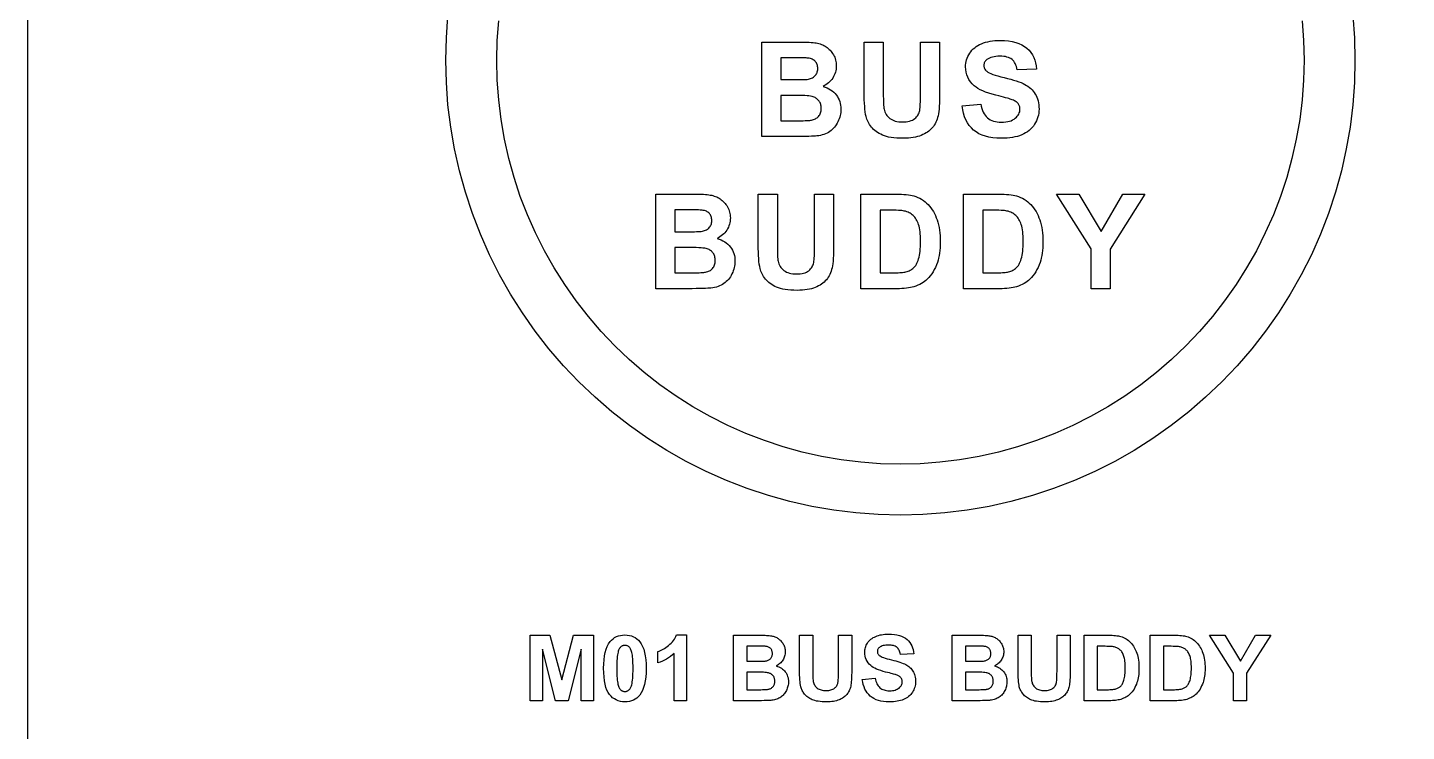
# Model space of a CAD drawing. Header units: millimetres. Extents: x 0 to 300, y 0 to 200.
# Drawn here: x 0 to 37.91, y 39.04 to 58.38 of the extents above; entities that cross this region are included whole.
import ezdxf

# ---------------------------------------------------------------- set-up
doc = ezdxf.new("R2010")
doc.units = ezdxf.units.MM
for name, color, linetype in [('CUT', 1, 'Continuous'), ('ENGRAVE', 5, 'Continuous'), ('LABELS', 250, 'Continuous'), ('SHEET', 8, 'Continuous')]:
    doc.layers.add(name, color=color, linetype=linetype)

msp = doc.modelspace()

# ---------------------------------------------------------------- linework, layer by layer
at = {"layer": 'CUT'}
msp.add_lwpolyline([(36.44, 58.706), (36.485, 58.094), (36.5, 57.481), (36.485, 56.868), (36.44, 56.256), (36.365, 55.647), (36.26, 55.043), (36.125, 54.444), (35.962, 53.853), (35.769, 53.27), (35.548, 52.698), (35.3, 52.137), (35.024, 51.589), (34.722, 51.055), (34.393, 50.537), (34.04, 50.035), (33.663, 49.551), (33.262, 49.087), (32.839, 48.642), (32.394, 48.219), (31.93, 47.819), (31.446, 47.441), (30.945, 47.088), (30.426, 46.76), (29.892, 46.457), (29.344, 46.181), (28.784, 45.933), (28.211, 45.712), (27.629, 45.519), (27.037, 45.356), (26.439, 45.221), (25.834, 45.116), (25.225, 45.041), (24.613, 44.996), (24, 44.981), (23.387, 44.996), (22.775, 45.041), (22.166, 45.116), (21.561, 45.221), (20.963, 45.356), (20.371, 45.519), (19.789, 45.712), (19.216, 45.933), (18.656, 46.181), (18.108, 46.457), (17.574, 46.76), (17.055, 47.088), (16.554, 47.441), (16.07, 47.819), (15.606, 48.219), (15.161, 48.642), (14.738, 49.087), (14.337, 49.551), (13.96, 50.035), (13.607, 50.537), (13.278, 51.055), (12.976, 51.589), (12.7, 52.137), (12.452, 52.698), (12.231, 53.27), (12.038, 53.853), (11.875, 54.444), (11.74, 55.043), (11.635, 55.647), (11.56, 56.256), (11.515, 56.868), (11.5, 57.481), (11.515, 58.094), (11.56, 58.706)], dxfattribs=at)
at = {"layer": 'ENGRAVE'}
msp.add_lwpolyline([(35.046, 58.569), (35.086, 58.026), (35.1, 57.481), (35.086, 56.937), (35.046, 56.393), (34.979, 55.852), (34.886, 55.316), (34.767, 54.784), (34.622, 54.259), (34.451, 53.742), (34.255, 53.234), (34.034, 52.735), (33.789, 52.249), (33.52, 51.775), (33.229, 51.315), (32.915, 50.869), (32.58, 50.44), (32.224, 50.027), (31.849, 49.633), (31.454, 49.257), (31.041, 48.901), (30.612, 48.566), (30.167, 48.252), (29.706, 47.961), (29.232, 47.692), (28.746, 47.447), (28.248, 47.226), (27.739, 47.03), (27.222, 46.86), (26.697, 46.714), (26.165, 46.595), (25.629, 46.502), (25.088, 46.435), (24.545, 46.395), (24, 46.382), (23.455, 46.395), (22.912, 46.435), (22.371, 46.502), (21.835, 46.595), (21.303, 46.714), (20.778, 46.86), (20.261, 47.03), (19.752, 47.226), (19.254, 47.447), (18.768, 47.692), (18.294, 47.961), (17.833, 48.252), (17.388, 48.566), (16.959, 48.901), (16.546, 49.257), (16.151, 49.633), (15.776, 50.027), (15.42, 50.44), (15.085, 50.869), (14.771, 51.315), (14.48, 51.775), (14.211, 52.249), (13.966, 52.735), (13.745, 53.234), (13.549, 53.742), (13.378, 54.259), (13.233, 54.784), (13.114, 55.316), (13.021, 55.852), (12.954, 56.393), (12.914, 56.937), (12.9, 57.481), (12.914, 58.026), (12.954, 58.569)], dxfattribs=at)
for points in [[(26.222, 56.216), (26.238, 56.158), (26.257, 56.104), (26.279, 56.055), (26.304, 56.01), (26.332, 55.969), (26.363, 55.932), (26.397, 55.9), (26.433, 55.872), (26.473, 55.847), (26.516, 55.826), (26.562, 55.809), (26.611, 55.796), (26.663, 55.787), (26.719, 55.781), (26.777, 55.779), (26.838, 55.781), (26.896, 55.786), (26.95, 55.794), (26.999, 55.806), (27.045, 55.821), (27.087, 55.84), (27.125, 55.861), (27.159, 55.887), (27.189, 55.914), (27.215, 55.943), (27.237, 55.972), (27.256, 56.003), (27.27, 56.035), (27.28, 56.068), (27.286, 56.102), (27.288, 56.138), (27.287, 56.16), (27.284, 56.182), (27.28, 56.203), (27.274, 56.223), (27.267, 56.242), (27.257, 56.26), (27.246, 56.278), (27.234, 56.295), (27.219, 56.31), (27.202, 56.326), (27.182, 56.341), (27.159, 56.355), (27.134, 56.369), (27.107, 56.382), (27.077, 56.395), (27.045, 56.407), (27.018, 56.416), (26.984, 56.426), (26.942, 56.438), (26.894, 56.451), (26.837, 56.466), (26.774, 56.483), (26.703, 56.501), (26.624, 56.521), (26.523, 56.548), (26.429, 56.576), (26.343, 56.606), (26.265, 56.637), (26.195, 56.67), (26.133, 56.705), (26.079, 56.74), (26.032, 56.778), (25.976, 56.833), (25.927, 56.891), (25.886, 56.952), (25.852, 57.016), (25.826, 57.083), (25.808, 57.153), (25.796, 57.225), (25.793, 57.301), (25.794, 57.35), (25.8, 57.399), (25.808, 57.446), (25.821, 57.493), (25.837, 57.539), (25.856, 57.584), (25.879, 57.629), (25.905, 57.673), (25.935, 57.714), (25.968, 57.754), (26.004, 57.791), (26.043, 57.825), (26.085, 57.856), (26.13, 57.886), (26.178, 57.912), (26.23, 57.936), (26.284, 57.957), (26.341, 57.975), (26.401, 57.991), (26.464, 58.004), (26.529, 58.014), (26.597, 58.021), (26.668, 58.025), (26.741, 58.026), (26.86, 58.023), (26.971, 58.013), (27.075, 57.996), (27.17, 57.973), (27.259, 57.943), (27.34, 57.906), (27.413, 57.862), (27.478, 57.812), (27.537, 57.756), (27.587, 57.695), (27.631, 57.631), (27.667, 57.561), (27.696, 57.487), (27.717, 57.409), (27.731, 57.326), (27.738, 57.239), (27.213, 57.216), (27.204, 57.264), (27.192, 57.309), (27.177, 57.35), (27.16, 57.388), (27.141, 57.422), (27.119, 57.453), (27.095, 57.48), (27.069, 57.504), (27.039, 57.525), (27.006, 57.542), (26.97, 57.558), (26.93, 57.57), (26.887, 57.58), (26.84, 57.586), (26.79, 57.59), (26.736, 57.592), (26.681, 57.59), (26.628, 57.586), (26.579, 57.579), (26.532, 57.568), (26.489, 57.555), (26.449, 57.539), (26.412, 57.52), (26.378, 57.498), (26.358, 57.482), (26.341, 57.465), (26.327, 57.447), (26.315, 57.427), (26.306, 57.407), (26.3, 57.384), (26.296, 57.361), (26.295, 57.336), (26.296, 57.314), (26.299, 57.292), (26.306, 57.271), (26.314, 57.251), (26.325, 57.232), (26.338, 57.213), (26.354, 57.195), (26.373, 57.179), (26.402, 57.158), (26.44, 57.136), (26.487, 57.115), (26.543, 57.093), (26.608, 57.072), (26.681, 57.05), (26.764, 57.027), (26.855, 57.005), (26.948, 56.982), (27.034, 56.959), (27.114, 56.936), (27.188, 56.913), (27.256, 56.889), (27.317, 56.866), (27.373, 56.842), (27.422, 56.818), (27.466, 56.792), (27.508, 56.765), (27.548, 56.735), (27.585, 56.703), (27.62, 56.669), (27.652, 56.633), (27.682, 56.594), (27.709, 56.553), (27.733, 56.51), (27.754, 56.465), (27.772, 56.417), (27.787, 56.366), (27.798, 56.313), (27.806, 56.258), (27.811, 56.2), (27.813, 56.139), (27.811, 56.084), (27.805, 56.029), (27.795, 55.976), (27.782, 55.923), (27.764, 55.871), (27.743, 55.82), (27.718, 55.77), (27.689, 55.721), (27.656, 55.674), (27.62, 55.629), (27.581, 55.589), (27.539, 55.551), (27.493, 55.516), (27.444, 55.485), (27.393, 55.456), (27.337, 55.431), (27.279, 55.409), (27.217, 55.389), (27.151, 55.373), (27.082, 55.36), (27.01, 55.349), (26.934, 55.342), (26.855, 55.337), (26.772, 55.336), (26.652, 55.339), (26.539, 55.35), (26.434, 55.368), (26.336, 55.393), (26.245, 55.425), (26.161, 55.464), (26.084, 55.51), (26.014, 55.564), (25.952, 55.624), (25.895, 55.691), (25.846, 55.764), (25.803, 55.844), (25.767, 55.93), (25.738, 56.023), (25.715, 56.122), (25.699, 56.228), (26.209, 56.278)], [(21.436, 57.978), (21.496, 57.976), (21.551, 57.972), (21.601, 57.968), (21.646, 57.962), (21.687, 57.956), (21.724, 57.949), (21.761, 57.94), (21.796, 57.929), (21.83, 57.917), (21.864, 57.902), (21.896, 57.886), (21.928, 57.869), (21.958, 57.849), (21.987, 57.828), (22.016, 57.805), (22.042, 57.78), (22.068, 57.754), (22.092, 57.726), (22.115, 57.696), (22.137, 57.665), (22.158, 57.632), (22.176, 57.597), (22.193, 57.562), (22.206, 57.525), (22.218, 57.488), (22.226, 57.449), (22.233, 57.41), (22.236, 57.369), (22.238, 57.328), (22.236, 57.282), (22.231, 57.238), (22.224, 57.195), (22.213, 57.152), (22.199, 57.111), (22.182, 57.071), (22.162, 57.031), (22.139, 56.992), (22.113, 56.955), (22.085, 56.921), (22.055, 56.889), (22.023, 56.859), (21.989, 56.832), (21.952, 56.807), (21.913, 56.784), (21.872, 56.764), (21.93, 56.745), (21.984, 56.723), (22.035, 56.698), (22.082, 56.67), (22.126, 56.639), (22.167, 56.605), (22.204, 56.568), (22.238, 56.528), (22.267, 56.485), (22.293, 56.441), (22.315, 56.394), (22.333, 56.346), (22.347, 56.296), (22.357, 56.245), (22.363, 56.191), (22.365, 56.136), (22.364, 56.092), (22.36, 56.048), (22.354, 56.004), (22.345, 55.961), (22.333, 55.918), (22.319, 55.875), (22.302, 55.833), (22.283, 55.791), (22.261, 55.75), (22.238, 55.711), (22.212, 55.675), (22.185, 55.64), (22.156, 55.608), (22.125, 55.577), (22.092, 55.549), (22.058, 55.523), (22.021, 55.499), (21.982, 55.478), (21.941, 55.459), (21.898, 55.442), (21.853, 55.428), (21.806, 55.416), (21.757, 55.407), (21.705, 55.4), (21.667, 55.396), (21.617, 55.393), (21.555, 55.391), (21.482, 55.388), (21.397, 55.386), (21.3, 55.384), (21.192, 55.383), (21.072, 55.382), (20.187, 55.382), (20.187, 57.982), (21.227, 57.982), (21.301, 57.982), (21.371, 57.98)], [(23.53, 57.982), (23.53, 56.574), (23.53, 56.494), (23.531, 56.421), (23.533, 56.356), (23.535, 56.298), (23.538, 56.247), (23.541, 56.204), (23.545, 56.168), (23.55, 56.139), (23.559, 56.1), (23.572, 56.063), (23.588, 56.028), (23.606, 55.995), (23.628, 55.964), (23.652, 55.935), (23.68, 55.908), (23.71, 55.883), (23.743, 55.86), (23.779, 55.841), (23.818, 55.824), (23.86, 55.811), (23.905, 55.8), (23.953, 55.792), (24.003, 55.788), (24.057, 55.786), (24.111, 55.788), (24.162, 55.792), (24.209, 55.799), (24.253, 55.809), (24.293, 55.822), (24.33, 55.838), (24.364, 55.856), (24.394, 55.878), (24.421, 55.901), (24.445, 55.926), (24.466, 55.952), (24.485, 55.979), (24.5, 56.008), (24.513, 56.038), (24.523, 56.069), (24.53, 56.102), (24.536, 56.138), (24.54, 56.18), (24.544, 56.227), (24.548, 56.279), (24.55, 56.337), (24.552, 56.4), (24.553, 56.469), (24.553, 56.544), (24.553, 57.982), (25.078, 57.982), (25.078, 56.616), (25.078, 56.504), (25.076, 56.399), (25.072, 56.304), (25.068, 56.217), (25.062, 56.139), (25.054, 56.069), (25.046, 56.007), (25.036, 55.955), (25.024, 55.907), (25.01, 55.862), (24.994, 55.818), (24.975, 55.777), (24.954, 55.737), (24.931, 55.699), (24.906, 55.663), (24.879, 55.629), (24.849, 55.596), (24.817, 55.565), (24.782, 55.536), (24.745, 55.509), (24.706, 55.483), (24.664, 55.459), (24.62, 55.437), (24.573, 55.417), (24.523, 55.398), (24.47, 55.382), (24.413, 55.369), (24.352, 55.357), (24.288, 55.349), (24.22, 55.343), (24.148, 55.339), (24.073, 55.338), (23.982, 55.339), (23.898, 55.343), (23.819, 55.35), (23.745, 55.359), (23.677, 55.371), (23.615, 55.386), (23.559, 55.404), (23.508, 55.424), (23.461, 55.446), (23.417, 55.47), (23.375, 55.495), (23.336, 55.523), (23.299, 55.551), (23.265, 55.582), (23.233, 55.614), (23.204, 55.647), (23.177, 55.682), (23.153, 55.717), (23.131, 55.752), (23.111, 55.788), (23.094, 55.824), (23.079, 55.861), (23.067, 55.898), (23.056, 55.935), (23.044, 55.995), (23.034, 56.06), (23.025, 56.133), (23.018, 56.212), (23.012, 56.298), (23.008, 56.39), (23.006, 56.489), (23.005, 56.595), (23.005, 57.982)], [(21.195, 56.949), (21.254, 56.949), (21.305, 56.95), (21.349, 56.952), (21.386, 56.953), (21.415, 56.955), (21.438, 56.957), (21.47, 56.962), (21.501, 56.969), (21.531, 56.977), (21.558, 56.988), (21.584, 57.001), (21.607, 57.015), (21.629, 57.032), (21.65, 57.05), (21.668, 57.07), (21.683, 57.092), (21.697, 57.115), (21.707, 57.139), (21.716, 57.166), (21.722, 57.193), (21.726, 57.222), (21.727, 57.253), (21.726, 57.283), (21.723, 57.311), (21.717, 57.337), (21.71, 57.362), (21.701, 57.386), (21.689, 57.409), (21.676, 57.43), (21.66, 57.449), (21.643, 57.467), (21.623, 57.483), (21.601, 57.497), (21.578, 57.51), (21.552, 57.52), (21.524, 57.529), (21.494, 57.535), (21.462, 57.54), (21.438, 57.542), (21.405, 57.544), (21.363, 57.546), (21.311, 57.547), (21.251, 57.548), (21.181, 57.549), (21.102, 57.549), (21.014, 57.549), (20.712, 57.549), (20.712, 56.948), (21.056, 56.948), (21.129, 56.948)], [(21.266, 55.82), (21.327, 55.821), (21.382, 55.822), (21.43, 55.824), (21.472, 55.826), (21.507, 55.829), (21.536, 55.832), (21.558, 55.836), (21.587, 55.842), (21.614, 55.851), (21.64, 55.861), (21.664, 55.873), (21.688, 55.887), (21.709, 55.902), (21.73, 55.92), (21.749, 55.94), (21.766, 55.961), (21.781, 55.985), (21.794, 56.01), (21.804, 56.036), (21.812, 56.065), (21.818, 56.095), (21.821, 56.127), (21.823, 56.161), (21.822, 56.189), (21.819, 56.217), (21.815, 56.243), (21.808, 56.269), (21.8, 56.293), (21.791, 56.316), (21.779, 56.338), (21.766, 56.359), (21.751, 56.379), (21.734, 56.397), (21.716, 56.414), (21.696, 56.43), (21.675, 56.444), (21.652, 56.457), (21.628, 56.468), (21.602, 56.478), (21.571, 56.487), (21.532, 56.494), (21.486, 56.501), (21.432, 56.506), (21.37, 56.51), (21.3, 56.513), (21.222, 56.515), (21.136, 56.515), (20.712, 56.515), (20.712, 55.82), (21.198, 55.82)], [(18.522, 53.8), (18.582, 53.797), (18.638, 53.793), (18.688, 53.789), (18.733, 53.784), (18.773, 53.778), (18.811, 53.77), (18.847, 53.761), (18.883, 53.75), (18.917, 53.738), (18.95, 53.724), (18.983, 53.708), (19.014, 53.69), (19.045, 53.67), (19.074, 53.649), (19.102, 53.626), (19.129, 53.601), (19.154, 53.575), (19.179, 53.547), (19.202, 53.517), (19.224, 53.486), (19.244, 53.453), (19.263, 53.419), (19.279, 53.383), (19.293, 53.347), (19.304, 53.309), (19.313, 53.271), (19.319, 53.231), (19.323, 53.19), (19.324, 53.149), (19.322, 53.104), (19.318, 53.059), (19.31, 53.016), (19.299, 52.974), (19.286, 52.932), (19.269, 52.892), (19.249, 52.852), (19.226, 52.814), (19.2, 52.777), (19.172, 52.742), (19.142, 52.71), (19.11, 52.68), (19.075, 52.653), (19.039, 52.628), (19, 52.605), (18.959, 52.585), (19.016, 52.566), (19.071, 52.544), (19.121, 52.519), (19.169, 52.491), (19.213, 52.46), (19.253, 52.426), (19.29, 52.389), (19.324, 52.349), (19.354, 52.306), (19.38, 52.262), (19.402, 52.216), (19.42, 52.168), (19.434, 52.118), (19.444, 52.066), (19.45, 52.012), (19.452, 51.957), (19.45, 51.913), (19.447, 51.869), (19.44, 51.825), (19.431, 51.782), (19.419, 51.739), (19.405, 51.697), (19.389, 51.654), (19.369, 51.612), (19.348, 51.571), (19.324, 51.533), (19.299, 51.496), (19.272, 51.461), (19.243, 51.429), (19.212, 51.399), (19.179, 51.37), (19.144, 51.344), (19.107, 51.32), (19.068, 51.299), (19.028, 51.28), (18.985, 51.263), (18.94, 51.249), (18.892, 51.237), (18.843, 51.228), (18.792, 51.221), (18.753, 51.218), (18.703, 51.215), (18.641, 51.212), (18.568, 51.21), (18.483, 51.207), (18.387, 51.206), (18.278, 51.204), (18.159, 51.203), (17.274, 51.203), (17.274, 53.803), (18.313, 53.803), (18.388, 53.803), (18.458, 53.802)], [(20.617, 52.395), (20.617, 52.315), (20.618, 52.242), (20.619, 52.177), (20.621, 52.119), (20.624, 52.068), (20.627, 52.025), (20.631, 51.989), (20.636, 51.961), (20.646, 51.922), (20.659, 51.885), (20.674, 51.85), (20.693, 51.817), (20.715, 51.786), (20.739, 51.757), (20.766, 51.729), (20.797, 51.704), (20.83, 51.682), (20.866, 51.662), (20.905, 51.645), (20.947, 51.632), (20.991, 51.621), (21.039, 51.614), (21.09, 51.609), (21.143, 51.608), (21.197, 51.609), (21.248, 51.613), (21.295, 51.621), (21.339, 51.631), (21.38, 51.643), (21.417, 51.659), (21.45, 51.678), (21.48, 51.699), (21.507, 51.722), (21.531, 51.747), (21.553, 51.773), (21.571, 51.801), (21.587, 51.829), (21.6, 51.859), (21.61, 51.891), (21.617, 51.923), (21.622, 51.959), (21.627, 52.001), (21.631, 52.048), (21.634, 52.1), (21.637, 52.158), (21.638, 52.222), (21.639, 52.291), (21.64, 52.365), (21.64, 53.803), (22.165, 53.803), (22.165, 52.438), (22.164, 52.325), (22.162, 52.221), (22.159, 52.125), (22.154, 52.038), (22.148, 51.96), (22.141, 51.89), (22.132, 51.829), (22.122, 51.776), (22.11, 51.729), (22.096, 51.683), (22.08, 51.64), (22.062, 51.598), (22.041, 51.558), (22.018, 51.52), (21.993, 51.484), (21.965, 51.45), (21.935, 51.417), (21.903, 51.387), (21.869, 51.358), (21.832, 51.33), (21.792, 51.305), (21.75, 51.281), (21.706, 51.258), (21.659, 51.238), (21.61, 51.219), (21.556, 51.203), (21.499, 51.19), (21.439, 51.179), (21.374, 51.17), (21.306, 51.164), (21.235, 51.16), (21.159, 51.159), (21.069, 51.16), (20.984, 51.164), (20.905, 51.171), (20.832, 51.18), (20.764, 51.193), (20.702, 51.207), (20.645, 51.225), (20.594, 51.245), (20.547, 51.267), (20.503, 51.291), (20.461, 51.317), (20.422, 51.344), (20.385, 51.373), (20.351, 51.403), (20.319, 51.435), (20.29, 51.468), (20.263, 51.503), (20.239, 51.538), (20.217, 51.573), (20.198, 51.609), (20.18, 51.645), (20.165, 51.682), (20.153, 51.719), (20.143, 51.757), (20.131, 51.816), (20.12, 51.882), (20.112, 51.954), (20.104, 52.033), (20.099, 52.119), (20.095, 52.212), (20.092, 52.311), (20.092, 52.416), (20.092, 53.803), (20.617, 53.803)], [(24.028, 53.8), (24.098, 53.796), (24.162, 53.791), (24.221, 53.784), (24.276, 53.775), (24.326, 53.765), (24.371, 53.754), (24.427, 53.735), (24.481, 53.713), (24.533, 53.688), (24.583, 53.66), (24.631, 53.629), (24.677, 53.594), (24.721, 53.556), (24.763, 53.514), (24.802, 53.47), (24.839, 53.423), (24.874, 53.374), (24.906, 53.323), (24.936, 53.269), (24.963, 53.213), (24.988, 53.154), (25.011, 53.093), (25.031, 53.029), (25.048, 52.961), (25.063, 52.89), (25.075, 52.815), (25.084, 52.736), (25.091, 52.654), (25.095, 52.568), (25.096, 52.478), (25.095, 52.4), (25.091, 52.324), (25.085, 52.25), (25.076, 52.18), (25.065, 52.112), (25.051, 52.047), (25.035, 51.985), (25.016, 51.925), (24.991, 51.856), (24.962, 51.79), (24.931, 51.728), (24.898, 51.668), (24.862, 51.613), (24.823, 51.56), (24.782, 51.511), (24.738, 51.466), (24.702, 51.433), (24.664, 51.403), (24.622, 51.374), (24.577, 51.347), (24.53, 51.322), (24.479, 51.299), (24.425, 51.278), (24.369, 51.258), (24.324, 51.245), (24.275, 51.234), (24.222, 51.225), (24.166, 51.217), (24.106, 51.211), (24.042, 51.207), (23.975, 51.204), (23.904, 51.203), (22.916, 51.203), (22.916, 53.803), (23.876, 53.803), (23.955, 53.803)], [(26.921, 53.796), (26.985, 53.791), (27.044, 53.784), (27.099, 53.775), (27.149, 53.765), (27.194, 53.754), (27.25, 53.735), (27.304, 53.713), (27.356, 53.688), (27.406, 53.66), (27.454, 53.629), (27.5, 53.594), (27.544, 53.556), (27.586, 53.514), (27.625, 53.47), (27.662, 53.423), (27.697, 53.374), (27.729, 53.323), (27.759, 53.269), (27.787, 53.213), (27.811, 53.154), (27.834, 53.093), (27.854, 53.029), (27.871, 52.961), (27.886, 52.89), (27.898, 52.815), (27.907, 52.736), (27.914, 52.654), (27.918, 52.568), (27.919, 52.478), (27.918, 52.4), (27.914, 52.324), (27.908, 52.25), (27.899, 52.18), (27.888, 52.112), (27.874, 52.047), (27.858, 51.985), (27.839, 51.925), (27.814, 51.856), (27.785, 51.79), (27.754, 51.728), (27.721, 51.668), (27.685, 51.613), (27.646, 51.56), (27.605, 51.511), (27.561, 51.466), (27.525, 51.433), (27.487, 51.403), (27.445, 51.374), (27.4, 51.347), (27.353, 51.322), (27.302, 51.299), (27.249, 51.278), (27.192, 51.258), (27.147, 51.245), (27.098, 51.234), (27.045, 51.225), (26.989, 51.217), (26.929, 51.211), (26.865, 51.207), (26.798, 51.204), (26.727, 51.203), (25.739, 51.203), (25.739, 53.803), (26.699, 53.803), (26.778, 53.803), (26.852, 53.8)], [(28.91, 53.803), (29.522, 52.775), (30.121, 53.803), (30.726, 53.803), (29.77, 52.294), (29.77, 51.203), (29.247, 51.203), (29.247, 52.298), (28.295, 53.803)], [(18.282, 52.77), (18.34, 52.771), (18.392, 52.772), (18.436, 52.773), (18.472, 52.774), (18.502, 52.776), (18.524, 52.778), (18.557, 52.783), (18.588, 52.79), (18.617, 52.799), (18.645, 52.809), (18.67, 52.822), (18.694, 52.837), (18.716, 52.853), (18.736, 52.871), (18.754, 52.891), (18.77, 52.913), (18.783, 52.936), (18.794, 52.961), (18.802, 52.987), (18.808, 53.014), (18.812, 53.044), (18.813, 53.074), (18.812, 53.104), (18.809, 53.132), (18.804, 53.158), (18.797, 53.184), (18.787, 53.207), (18.776, 53.23), (18.762, 53.251), (18.747, 53.27), (18.729, 53.288), (18.709, 53.304), (18.688, 53.319), (18.664, 53.331), (18.638, 53.341), (18.611, 53.35), (18.581, 53.357), (18.549, 53.362), (18.525, 53.364), (18.492, 53.366), (18.449, 53.367), (18.398, 53.368), (18.337, 53.369), (18.267, 53.37), (18.188, 53.37), (18.1, 53.371), (17.799, 53.371), (17.799, 52.769), (18.143, 52.769), (18.216, 52.769)], [(23.886, 51.642), (23.936, 51.643), (23.981, 51.645), (24.023, 51.648), (24.06, 51.651), (24.094, 51.655), (24.124, 51.66), (24.151, 51.666), (24.182, 51.675), (24.212, 51.685), (24.24, 51.696), (24.268, 51.709), (24.293, 51.723), (24.318, 51.739), (24.341, 51.756), (24.363, 51.774), (24.383, 51.795), (24.403, 51.819), (24.422, 51.845), (24.439, 51.875), (24.456, 51.908), (24.472, 51.944), (24.486, 51.983), (24.5, 52.025), (24.513, 52.071), (24.523, 52.121), (24.533, 52.174), (24.54, 52.232), (24.546, 52.293), (24.55, 52.359), (24.553, 52.428), (24.553, 52.502), (24.553, 52.575), (24.55, 52.644), (24.546, 52.708), (24.54, 52.768), (24.533, 52.824), (24.523, 52.875), (24.513, 52.922), (24.5, 52.964), (24.486, 53.004), (24.471, 53.041), (24.454, 53.075), (24.436, 53.108), (24.417, 53.138), (24.396, 53.167), (24.374, 53.193), (24.351, 53.216), (24.326, 53.238), (24.3, 53.258), (24.272, 53.276), (24.243, 53.292), (24.211, 53.306), (24.179, 53.319), (24.144, 53.33), (24.108, 53.339), (24.077, 53.344), (24.04, 53.35), (23.996, 53.354), (23.945, 53.357), (23.888, 53.36), (23.825, 53.362), (23.754, 53.363), (23.677, 53.363), (23.441, 53.363), (23.441, 51.641), (23.833, 51.641)], [(26.759, 51.643), (26.804, 51.645), (26.846, 51.648), (26.883, 51.651), (26.917, 51.655), (26.948, 51.66), (26.974, 51.666), (27.005, 51.675), (27.035, 51.685), (27.063, 51.696), (27.091, 51.709), (27.116, 51.723), (27.141, 51.739), (27.164, 51.756), (27.186, 51.774), (27.206, 51.795), (27.226, 51.819), (27.245, 51.845), (27.262, 51.875), (27.279, 51.908), (27.295, 51.944), (27.309, 51.983), (27.323, 52.025), (27.336, 52.071), (27.346, 52.121), (27.356, 52.174), (27.363, 52.232), (27.369, 52.293), (27.373, 52.359), (27.376, 52.428), (27.376, 52.502), (27.376, 52.575), (27.373, 52.644), (27.369, 52.708), (27.363, 52.768), (27.356, 52.824), (27.346, 52.875), (27.336, 52.922), (27.323, 52.964), (27.309, 53.004), (27.294, 53.041), (27.277, 53.075), (27.259, 53.108), (27.24, 53.138), (27.219, 53.167), (27.197, 53.193), (27.174, 53.216), (27.149, 53.238), (27.123, 53.258), (27.095, 53.276), (27.066, 53.292), (27.034, 53.306), (27.002, 53.319), (26.967, 53.33), (26.931, 53.339), (26.9, 53.344), (26.863, 53.35), (26.819, 53.354), (26.769, 53.357), (26.711, 53.36), (26.648, 53.362), (26.577, 53.363), (26.5, 53.363), (26.264, 53.363), (26.264, 51.641), (26.656, 51.641), (26.709, 51.642)], [(18.352, 51.642), (18.414, 51.642), (18.468, 51.644), (18.517, 51.645), (18.558, 51.648), (18.594, 51.65), (18.622, 51.654), (18.645, 51.657), (18.673, 51.664), (18.701, 51.672), (18.726, 51.682), (18.751, 51.694), (18.774, 51.708), (18.796, 51.724), (18.816, 51.741), (18.835, 51.761), (18.853, 51.783), (18.868, 51.806), (18.88, 51.831), (18.891, 51.858), (18.899, 51.886), (18.904, 51.916), (18.908, 51.948), (18.909, 51.982), (18.908, 52.011), (18.905, 52.038), (18.901, 52.065), (18.895, 52.09), (18.887, 52.114), (18.877, 52.138), (18.866, 52.16), (18.852, 52.181), (18.837, 52.2), (18.821, 52.219), (18.803, 52.235), (18.783, 52.251), (18.762, 52.265), (18.739, 52.278), (18.714, 52.289), (18.688, 52.299), (18.657, 52.308), (18.619, 52.316), (18.572, 52.322), (18.518, 52.327), (18.456, 52.331), (18.386, 52.334), (18.308, 52.336), (18.223, 52.337), (17.799, 52.337), (17.799, 51.641), (18.285, 51.641)]]:
    msp.add_lwpolyline(points, close=True, dxfattribs=at)
at = {"layer": 'LABELS'}
for points in [[(23.327, 40.419), (23.34, 40.382), (23.355, 40.347), (23.372, 40.316), (23.392, 40.288), (23.413, 40.263), (23.436, 40.24), (23.462, 40.221), (23.489, 40.204), (23.519, 40.189), (23.551, 40.178), (23.585, 40.169), (23.621, 40.162), (23.659, 40.158), (23.7, 40.157), (23.742, 40.158), (23.782, 40.161), (23.819, 40.167), (23.854, 40.175), (23.885, 40.186), (23.914, 40.199), (23.941, 40.214), (23.964, 40.231), (23.985, 40.25), (24.003, 40.27), (24.019, 40.29), (24.031, 40.312), (24.041, 40.334), (24.048, 40.357), (24.052, 40.38), (24.053, 40.405), (24.053, 40.42), (24.051, 40.436), (24.048, 40.45), (24.044, 40.464), (24.039, 40.477), (24.032, 40.49), (24.025, 40.502), (24.016, 40.513), (24.006, 40.524), (23.994, 40.535), (23.98, 40.545), (23.965, 40.555), (23.947, 40.565), (23.928, 40.574), (23.908, 40.583), (23.885, 40.591), (23.867, 40.598), (23.843, 40.605), (23.814, 40.613), (23.781, 40.622), (23.742, 40.632), (23.698, 40.644), (23.648, 40.656), (23.594, 40.67), (23.524, 40.689), (23.459, 40.708), (23.4, 40.729), (23.346, 40.751), (23.297, 40.774), (23.254, 40.797), (23.216, 40.822), (23.184, 40.848), (23.145, 40.886), (23.112, 40.926), (23.083, 40.969), (23.06, 41.013), (23.042, 41.059), (23.029, 41.108), (23.021, 41.158), (23.018, 41.21), (23.02, 41.244), (23.023, 41.278), (23.029, 41.311), (23.038, 41.343), (23.049, 41.375), (23.062, 41.407), (23.078, 41.437), (23.096, 41.467), (23.117, 41.497), (23.14, 41.524), (23.164, 41.549), (23.191, 41.573), (23.221, 41.595), (23.252, 41.615), (23.285, 41.633), (23.321, 41.65), (23.359, 41.665), (23.398, 41.677), (23.44, 41.688), (23.483, 41.697), (23.528, 41.704), (23.575, 41.709), (23.624, 41.711), (23.675, 41.712), (23.757, 41.71), (23.834, 41.703), (23.906, 41.692), (23.972, 41.675), (24.033, 41.654), (24.089, 41.629), (24.14, 41.599), (24.185, 41.564), (24.226, 41.525), (24.261, 41.483), (24.291, 41.438), (24.316, 41.39), (24.336, 41.339), (24.351, 41.285), (24.361, 41.228), (24.365, 41.167), (24.002, 41.151), (23.995, 41.185), (23.987, 41.216), (23.977, 41.244), (23.965, 41.271), (23.952, 41.294), (23.937, 41.316), (23.92, 41.334), (23.902, 41.351), (23.881, 41.365), (23.859, 41.377), (23.833, 41.388), (23.806, 41.396), (23.776, 41.403), (23.743, 41.408), (23.709, 41.411), (23.672, 41.412), (23.633, 41.411), (23.597, 41.408), (23.562, 41.402), (23.53, 41.395), (23.5, 41.386), (23.473, 41.375), (23.447, 41.362), (23.424, 41.347), (23.41, 41.336), (23.398, 41.324), (23.388, 41.311), (23.38, 41.298), (23.374, 41.283), (23.369, 41.268), (23.367, 41.252), (23.366, 41.235), (23.367, 41.219), (23.369, 41.204), (23.373, 41.19), (23.379, 41.176), (23.387, 41.162), (23.396, 41.149), (23.407, 41.137), (23.42, 41.126), (23.44, 41.111), (23.467, 41.096), (23.499, 41.082), (23.538, 41.067), (23.583, 41.051), (23.633, 41.036), (23.691, 41.021), (23.754, 41.005), (23.818, 40.989), (23.878, 40.974), (23.933, 40.958), (23.984, 40.942), (24.031, 40.925), (24.074, 40.909), (24.112, 40.892), (24.146, 40.876), (24.177, 40.858), (24.206, 40.839), (24.234, 40.819), (24.259, 40.796), (24.283, 40.773), (24.306, 40.748), (24.326, 40.721), (24.345, 40.693), (24.362, 40.663), (24.376, 40.631), (24.389, 40.598), (24.399, 40.563), (24.407, 40.526), (24.412, 40.488), (24.416, 40.448), (24.417, 40.406), (24.416, 40.368), (24.411, 40.33), (24.405, 40.293), (24.395, 40.256), (24.383, 40.22), (24.369, 40.185), (24.351, 40.15), (24.331, 40.116), (24.308, 40.084), (24.283, 40.053), (24.256, 40.025), (24.227, 39.999), (24.196, 39.975), (24.162, 39.953), (24.126, 39.933), (24.088, 39.916), (24.047, 39.9), (24.004, 39.887), (23.959, 39.875), (23.911, 39.866), (23.861, 39.859), (23.809, 39.854), (23.754, 39.851), (23.696, 39.85), (23.613, 39.852), (23.535, 39.86), (23.462, 39.872), (23.394, 39.889), (23.331, 39.911), (23.273, 39.939), (23.22, 39.971), (23.172, 40.008), (23.128, 40.049), (23.09, 40.096), (23.055, 40.146), (23.026, 40.201), (23.001, 40.261), (22.98, 40.325), (22.964, 40.394), (22.953, 40.467), (23.307, 40.502), (23.316, 40.459)], [(15.012, 41.682), (15.557, 41.682), (15.557, 39.882), (15.219, 39.882), (15.219, 41.299), (14.862, 39.882), (14.512, 39.882), (14.156, 41.299), (14.156, 39.882), (13.818, 39.882), (13.818, 41.682), (14.362, 41.682), (14.689, 40.454)], [(16.658, 41.642), (16.707, 41.616), (16.753, 41.584), (16.795, 41.546), (16.834, 41.502), (16.875, 41.443), (16.911, 41.374), (16.941, 41.296), (16.965, 41.209), (16.985, 41.113), (16.998, 41.007), (17.007, 40.893), (17.009, 40.769), (17.007, 40.646), (16.998, 40.532), (16.984, 40.427), (16.965, 40.331), (16.94, 40.243), (16.91, 40.165), (16.874, 40.096), (16.833, 40.035), (16.794, 39.992), (16.752, 39.955), (16.707, 39.923), (16.658, 39.897), (16.605, 39.877), (16.548, 39.863), (16.488, 39.854), (16.425, 39.851), (16.361, 39.854), (16.3, 39.864), (16.242, 39.879), (16.188, 39.902), (16.136, 39.93), (16.088, 39.965), (16.043, 40.006), (16.001, 40.053), (15.964, 40.108), (15.931, 40.174), (15.903, 40.249), (15.881, 40.334), (15.863, 40.429), (15.851, 40.534), (15.843, 40.649), (15.84, 40.773), (15.843, 40.896), (15.852, 41.01), (15.865, 41.114), (15.885, 41.21), (15.91, 41.297), (15.94, 41.375), (15.976, 41.445), (16.017, 41.505), (16.056, 41.548), (16.098, 41.586), (16.143, 41.617), (16.192, 41.643), (16.245, 41.663), (16.301, 41.678), (16.361, 41.686), (16.425, 41.689), (16.488, 41.686), (16.549, 41.677), (16.605, 41.663)], [(16.366, 41.393), (16.352, 41.387), (16.339, 41.381), (16.326, 41.372), (16.313, 41.363), (16.301, 41.352), (16.29, 41.339), (16.279, 41.324), (16.27, 41.307), (16.26, 41.289), (16.252, 41.268), (16.244, 41.245), (16.237, 41.22), (16.229, 41.184), (16.221, 41.142), (16.215, 41.094), (16.21, 41.041), (16.206, 40.981), (16.204, 40.916), (16.202, 40.846), (16.201, 40.769), (16.202, 40.693), (16.203, 40.623), (16.206, 40.56), (16.209, 40.502), (16.214, 40.451), (16.219, 40.406), (16.226, 40.367), (16.233, 40.334), (16.242, 40.306), (16.25, 40.28), (16.26, 40.256), (16.269, 40.236), (16.28, 40.217), (16.291, 40.201), (16.302, 40.187), (16.314, 40.176), (16.326, 40.167), (16.339, 40.159), (16.352, 40.152), (16.366, 40.147), (16.38, 40.143), (16.394, 40.14), (16.409, 40.138), (16.425, 40.137), (16.44, 40.138), (16.455, 40.14), (16.47, 40.143), (16.484, 40.147), (16.498, 40.153), (16.511, 40.16), (16.524, 40.168), (16.537, 40.177), (16.549, 40.188), (16.56, 40.201), (16.57, 40.216), (16.58, 40.233), (16.589, 40.252), (16.598, 40.272), (16.606, 40.295), (16.613, 40.32), (16.621, 40.356), (16.628, 40.398), (16.634, 40.445), (16.639, 40.499), (16.643, 40.558), (16.646, 40.623), (16.648, 40.693), (16.648, 40.769), (16.648, 40.846), (16.646, 40.915), (16.644, 40.979), (16.64, 41.037), (16.636, 41.088), (16.63, 41.133), (16.624, 41.172), (16.616, 41.205), (16.608, 41.233), (16.599, 41.259), (16.59, 41.283), (16.58, 41.304), (16.57, 41.322), (16.559, 41.338), (16.548, 41.352), (16.536, 41.363), (16.524, 41.372), (16.511, 41.381), (16.498, 41.387), (16.484, 41.393), (16.47, 41.397), (16.455, 41.401), (16.44, 41.402), (16.425, 41.403), (16.409, 41.402), (16.394, 41.401), (16.38, 41.397)], [(17.73, 41.139), (17.679, 41.099), (17.627, 41.062), (17.572, 41.028), (17.515, 40.997), (17.456, 40.969), (17.395, 40.943), (17.332, 40.92), (17.332, 41.234), (17.366, 41.246), (17.401, 41.261), (17.437, 41.278), (17.473, 41.298), (17.51, 41.32), (17.548, 41.344), (17.586, 41.372), (17.626, 41.401), (17.664, 41.433), (17.699, 41.465), (17.731, 41.5), (17.759, 41.535), (17.785, 41.572), (17.807, 41.609), (17.827, 41.649), (17.843, 41.689), (18.123, 41.689), (18.123, 39.882), (17.778, 39.882), (17.778, 41.182)], [(20.359, 41.675), (20.394, 41.672), (20.425, 41.668), (20.453, 41.664), (20.479, 41.659), (20.504, 41.653), (20.528, 41.645), (20.552, 41.636), (20.575, 41.627), (20.598, 41.615), (20.62, 41.603), (20.641, 41.59), (20.661, 41.575), (20.68, 41.559), (20.699, 41.542), (20.717, 41.524), (20.733, 41.504), (20.749, 41.484), (20.765, 41.462), (20.779, 41.439), (20.792, 41.415), (20.803, 41.391), (20.812, 41.366), (20.82, 41.34), (20.826, 41.313), (20.831, 41.286), (20.833, 41.257), (20.834, 41.229), (20.833, 41.197), (20.83, 41.167), (20.824, 41.137), (20.817, 41.107), (20.807, 41.079), (20.796, 41.051), (20.782, 41.023), (20.766, 40.997), (20.748, 40.971), (20.729, 40.947), (20.708, 40.925), (20.686, 40.904), (20.662, 40.885), (20.636, 40.868), (20.61, 40.852), (20.581, 40.838), (20.621, 40.825), (20.659, 40.81), (20.694, 40.793), (20.727, 40.773), (20.757, 40.752), (20.785, 40.728), (20.811, 40.703), (20.834, 40.675), (20.855, 40.645), (20.873, 40.615), (20.888, 40.583), (20.9, 40.549), (20.91, 40.515), (20.917, 40.479), (20.921, 40.442), (20.922, 40.404), (20.922, 40.373), (20.919, 40.343), (20.914, 40.312), (20.908, 40.282), (20.9, 40.253), (20.89, 40.223), (20.879, 40.194), (20.865, 40.165), (20.85, 40.136), (20.834, 40.11), (20.817, 40.084), (20.798, 40.06), (20.778, 40.038), (20.756, 40.017), (20.733, 39.997), (20.709, 39.979), (20.684, 39.963), (20.657, 39.948), (20.629, 39.935), (20.599, 39.923), (20.568, 39.914), (20.535, 39.905), (20.501, 39.899), (20.466, 39.894), (20.439, 39.892), (20.404, 39.89), (20.361, 39.888), (20.311, 39.886), (20.252, 39.885), (20.185, 39.883), (20.11, 39.882), (20.027, 39.882), (19.415, 39.882), (19.415, 41.682), (20.134, 41.682), (20.186, 41.681), (20.234, 41.681), (20.279, 41.679), (20.321, 41.677)], [(20.189, 40.967), (20.219, 40.968), (20.244, 40.969), (20.265, 40.971), (20.28, 40.972), (20.303, 40.975), (20.324, 40.98), (20.345, 40.986), (20.364, 40.994), (20.381, 41.002), (20.398, 41.012), (20.413, 41.024), (20.427, 41.037), (20.44, 41.05), (20.45, 41.065), (20.46, 41.081), (20.467, 41.098), (20.473, 41.116), (20.477, 41.136), (20.48, 41.156), (20.48, 41.177), (20.48, 41.197), (20.478, 41.217), (20.474, 41.235), (20.469, 41.253), (20.462, 41.269), (20.455, 41.285), (20.445, 41.299), (20.434, 41.313), (20.422, 41.325), (20.409, 41.336), (20.394, 41.346), (20.377, 41.355), (20.359, 41.362), (20.34, 41.368), (20.319, 41.373), (20.297, 41.376), (20.281, 41.377), (20.258, 41.379), (20.228, 41.38), (20.193, 41.381), (20.151, 41.381), (20.102, 41.382), (20.048, 41.382), (19.987, 41.382), (19.778, 41.382), (19.778, 40.966), (20.016, 40.966), (20.067, 40.966), (20.112, 40.966), (20.153, 40.967)], [(21.591, 40.651), (21.591, 40.601), (21.592, 40.556), (21.594, 40.516), (21.596, 40.481), (21.598, 40.451), (21.601, 40.426), (21.604, 40.406), (21.611, 40.379), (21.62, 40.354), (21.63, 40.329), (21.643, 40.306), (21.658, 40.285), (21.675, 40.265), (21.694, 40.246), (21.715, 40.229), (21.738, 40.213), (21.763, 40.199), (21.79, 40.188), (21.819, 40.178), (21.85, 40.171), (21.883, 40.166), (21.918, 40.163), (21.955, 40.162), (21.993, 40.163), (22.028, 40.166), (22.06, 40.171), (22.091, 40.178), (22.119, 40.186), (22.144, 40.197), (22.168, 40.21), (22.188, 40.225), (22.207, 40.241), (22.224, 40.258), (22.238, 40.276), (22.251, 40.295), (22.262, 40.315), (22.271, 40.336), (22.278, 40.358), (22.283, 40.38), (22.287, 40.405), (22.29, 40.434), (22.293, 40.466), (22.295, 40.503), (22.297, 40.543), (22.298, 40.587), (22.299, 40.634), (22.299, 40.686), (22.299, 41.682), (22.662, 41.682), (22.662, 40.736), (22.662, 40.658), (22.66, 40.586), (22.658, 40.52), (22.655, 40.46), (22.651, 40.405), (22.646, 40.357), (22.64, 40.315), (22.633, 40.278), (22.625, 40.246), (22.615, 40.214), (22.604, 40.184), (22.591, 40.155), (22.577, 40.127), (22.561, 40.101), (22.543, 40.076), (22.524, 40.052), (22.504, 40.03), (22.481, 40.009), (22.457, 39.989), (22.432, 39.97), (22.404, 39.952), (22.375, 39.935), (22.345, 39.92), (22.312, 39.906), (22.278, 39.893), (22.241, 39.882), (22.201, 39.872), (22.159, 39.865), (22.115, 39.859), (22.068, 39.854), (22.018, 39.852), (21.966, 39.851), (21.904, 39.852), (21.845, 39.855), (21.79, 39.859), (21.739, 39.866), (21.692, 39.874), (21.649, 39.885), (21.61, 39.897), (21.575, 39.911), (21.543, 39.926), (21.512, 39.943), (21.483, 39.96), (21.456, 39.979), (21.43, 39.999), (21.407, 40.02), (21.385, 40.042), (21.364, 40.065), (21.346, 40.089), (21.329, 40.113), (21.314, 40.138), (21.3, 40.163), (21.288, 40.188), (21.278, 40.213), (21.27, 40.239), (21.263, 40.265), (21.254, 40.306), (21.247, 40.351), (21.241, 40.402), (21.236, 40.456), (21.232, 40.516), (21.229, 40.58), (21.228, 40.648), (21.227, 40.722), (21.227, 41.682), (21.59, 41.682), (21.59, 40.707)], [(26.367, 41.675), (26.401, 41.672), (26.433, 41.668), (26.461, 41.664), (26.486, 41.659), (26.512, 41.653), (26.536, 41.645), (26.56, 41.636), (26.583, 41.627), (26.606, 41.615), (26.627, 41.603), (26.648, 41.59), (26.669, 41.575), (26.688, 41.559), (26.707, 41.542), (26.724, 41.524), (26.741, 41.504), (26.757, 41.484), (26.772, 41.462), (26.787, 41.439), (26.8, 41.415), (26.811, 41.391), (26.82, 41.366), (26.828, 41.34), (26.834, 41.313), (26.838, 41.286), (26.841, 41.257), (26.842, 41.229), (26.841, 41.197), (26.838, 41.167), (26.832, 41.137), (26.825, 41.107), (26.815, 41.079), (26.803, 41.051), (26.79, 41.023), (26.774, 40.997), (26.756, 40.971), (26.737, 40.947), (26.716, 40.925), (26.693, 40.904), (26.67, 40.885), (26.644, 40.868), (26.617, 40.852), (26.589, 40.838), (26.629, 40.825), (26.666, 40.81), (26.702, 40.793), (26.734, 40.773), (26.765, 40.752), (26.793, 40.728), (26.819, 40.703), (26.842, 40.675), (26.863, 40.645), (26.88, 40.615), (26.896, 40.583), (26.908, 40.549), (26.918, 40.515), (26.925, 40.479), (26.929, 40.442), (26.93, 40.404), (26.929, 40.373), (26.927, 40.343), (26.922, 40.312), (26.916, 40.282), (26.908, 40.253), (26.898, 40.223), (26.887, 40.194), (26.873, 40.165), (26.858, 40.136), (26.842, 40.11), (26.824, 40.084), (26.806, 40.06), (26.785, 40.038), (26.764, 40.017), (26.741, 39.997), (26.717, 39.979), (26.692, 39.963), (26.665, 39.948), (26.637, 39.935), (26.607, 39.923), (26.576, 39.914), (26.543, 39.905), (26.509, 39.899), (26.473, 39.894), (26.447, 39.892), (26.412, 39.89), (26.369, 39.888), (26.318, 39.886), (26.26, 39.885), (26.193, 39.883), (26.118, 39.882), (26.035, 39.882), (25.422, 39.882), (25.422, 41.682), (26.142, 41.682), (26.194, 41.681), (26.242, 41.681), (26.287, 41.679), (26.328, 41.677)], [(26.196, 40.967), (26.227, 40.968), (26.252, 40.969), (26.273, 40.971), (26.288, 40.972), (26.311, 40.975), (26.332, 40.98), (26.352, 40.986), (26.371, 40.994), (26.389, 41.002), (26.406, 41.012), (26.421, 41.024), (26.435, 41.037), (26.447, 41.05), (26.458, 41.065), (26.467, 41.081), (26.475, 41.098), (26.481, 41.116), (26.485, 41.136), (26.487, 41.156), (26.488, 41.177), (26.487, 41.197), (26.485, 41.217), (26.482, 41.235), (26.477, 41.253), (26.47, 41.269), (26.462, 41.285), (26.453, 41.299), (26.442, 41.313), (26.43, 41.325), (26.416, 41.336), (26.401, 41.346), (26.385, 41.355), (26.367, 41.362), (26.348, 41.368), (26.327, 41.373), (26.305, 41.376), (26.289, 41.377), (26.266, 41.379), (26.236, 41.38), (26.201, 41.381), (26.159, 41.381), (26.11, 41.382), (26.056, 41.382), (25.995, 41.382), (25.786, 41.382), (25.786, 40.966), (26.024, 40.966), (26.075, 40.966), (26.12, 40.966), (26.161, 40.967)], [(27.599, 40.601), (27.6, 40.556), (27.602, 40.516), (27.603, 40.481), (27.606, 40.451), (27.608, 40.426), (27.612, 40.406), (27.619, 40.379), (27.627, 40.354), (27.638, 40.329), (27.651, 40.306), (27.666, 40.285), (27.683, 40.265), (27.702, 40.246), (27.723, 40.229), (27.746, 40.213), (27.771, 40.199), (27.798, 40.188), (27.827, 40.178), (27.858, 40.171), (27.891, 40.166), (27.926, 40.163), (27.963, 40.162), (28, 40.163), (28.035, 40.166), (28.068, 40.171), (28.098, 40.178), (28.126, 40.186), (28.152, 40.197), (28.175, 40.21), (28.196, 40.225), (28.215, 40.241), (28.231, 40.258), (28.246, 40.276), (28.259, 40.295), (28.27, 40.315), (28.279, 40.336), (28.286, 40.358), (28.291, 40.38), (28.294, 40.405), (28.298, 40.434), (28.3, 40.466), (28.303, 40.503), (28.304, 40.543), (28.306, 40.587), (28.306, 40.634), (28.307, 40.686), (28.307, 41.682), (28.67, 41.682), (28.67, 40.736), (28.67, 40.658), (28.668, 40.586), (28.666, 40.52), (28.663, 40.46), (28.659, 40.405), (28.653, 40.357), (28.647, 40.315), (28.641, 40.278), (28.632, 40.246), (28.623, 40.214), (28.611, 40.184), (28.599, 40.155), (28.584, 40.127), (28.568, 40.101), (28.551, 40.076), (28.532, 40.052), (28.511, 40.03), (28.489, 40.009), (28.465, 39.989), (28.439, 39.97), (28.412, 39.952), (28.383, 39.935), (28.352, 39.92), (28.32, 39.906), (28.286, 39.893), (28.249, 39.882), (28.209, 39.872), (28.167, 39.865), (28.123, 39.859), (28.076, 39.854), (28.026, 39.852), (27.974, 39.851), (27.911, 39.852), (27.853, 39.855), (27.798, 39.859), (27.747, 39.866), (27.7, 39.874), (27.657, 39.885), (27.618, 39.897), (27.583, 39.911), (27.55, 39.926), (27.52, 39.943), (27.491, 39.96), (27.464, 39.979), (27.438, 39.999), (27.414, 40.02), (27.392, 40.042), (27.372, 40.065), (27.354, 40.089), (27.337, 40.113), (27.322, 40.138), (27.308, 40.163), (27.296, 40.188), (27.286, 40.213), (27.277, 40.239), (27.27, 40.265), (27.262, 40.306), (27.255, 40.351), (27.249, 40.402), (27.244, 40.456), (27.24, 40.516), (27.237, 40.58), (27.235, 40.648), (27.235, 40.722), (27.235, 41.682), (27.598, 41.682), (27.598, 40.707), (27.598, 40.651)], [(29.87, 41.677), (29.914, 41.673), (29.955, 41.668), (29.993, 41.662), (30.028, 41.655), (30.059, 41.647), (30.098, 41.635), (30.135, 41.62), (30.171, 41.602), (30.206, 41.583), (30.239, 41.561), (30.271, 41.537), (30.301, 41.51), (30.33, 41.482), (30.357, 41.451), (30.383, 41.419), (30.407, 41.385), (30.43, 41.349), (30.45, 41.312), (30.469, 41.273), (30.486, 41.232), (30.502, 41.19), (30.516, 41.146), (30.528, 41.099), (30.538, 41.049), (30.546, 40.997), (30.553, 40.943), (30.557, 40.886), (30.56, 40.827), (30.561, 40.765), (30.56, 40.71), (30.557, 40.657), (30.553, 40.607), (30.547, 40.558), (30.539, 40.511), (30.53, 40.466), (30.519, 40.423), (30.506, 40.381), (30.488, 40.334), (30.468, 40.288), (30.447, 40.245), (30.424, 40.204), (30.399, 40.165), (30.372, 40.129), (30.343, 40.095), (30.313, 40.063), (30.288, 40.041), (30.261, 40.02), (30.233, 40), (30.202, 39.982), (30.169, 39.964), (30.134, 39.948), (30.097, 39.933), (30.058, 39.92), (30.026, 39.911), (29.992, 39.903), (29.956, 39.897), (29.917, 39.891), (29.875, 39.887), (29.831, 39.884), (29.785, 39.882), (29.736, 39.882), (29.052, 39.882), (29.052, 41.682), (29.716, 41.682), (29.771, 41.681), (29.822, 41.68)], [(29.758, 40.186), (29.789, 40.187), (29.818, 40.189), (29.844, 40.192), (29.867, 40.195), (29.888, 40.198), (29.906, 40.202), (29.928, 40.208), (29.949, 40.215), (29.969, 40.223), (29.987, 40.232), (30.005, 40.242), (30.022, 40.253), (30.038, 40.264), (30.053, 40.277), (30.067, 40.291), (30.081, 40.308), (30.094, 40.326), (30.106, 40.347), (30.118, 40.37), (30.129, 40.395), (30.139, 40.422), (30.148, 40.451), (30.157, 40.482), (30.164, 40.517), (30.171, 40.554), (30.176, 40.594), (30.18, 40.636), (30.183, 40.682), (30.185, 40.73), (30.185, 40.781), (30.185, 40.831), (30.183, 40.879), (30.18, 40.923), (30.176, 40.965), (30.171, 41.004), (30.164, 41.039), (30.157, 41.072), (30.148, 41.101), (30.139, 41.128), (30.128, 41.154), (30.117, 41.178), (30.104, 41.2), (30.091, 41.221), (30.077, 41.241), (30.061, 41.259), (30.045, 41.275), (30.028, 41.29), (30.01, 41.304), (29.99, 41.317), (29.97, 41.328), (29.948, 41.338), (29.926, 41.346), (29.902, 41.354), (29.877, 41.36), (29.856, 41.364), (29.83, 41.368), (29.799, 41.371), (29.764, 41.373), (29.725, 41.375), (29.681, 41.376), (29.632, 41.377), (29.579, 41.377), (29.415, 41.377), (29.415, 40.185), (29.687, 40.185), (29.723, 40.185)], [(31.73, 41.673), (31.771, 41.668), (31.809, 41.662), (31.844, 41.655), (31.875, 41.647), (31.914, 41.635), (31.951, 41.62), (31.987, 41.602), (32.022, 41.583), (32.055, 41.561), (32.087, 41.537), (32.117, 41.51), (32.146, 41.482), (32.173, 41.451), (32.199, 41.419), (32.223, 41.385), (32.245, 41.349), (32.266, 41.312), (32.285, 41.273), (32.302, 41.232), (32.318, 41.19), (32.332, 41.146), (32.344, 41.099), (32.354, 41.049), (32.362, 40.997), (32.369, 40.943), (32.373, 40.886), (32.376, 40.827), (32.377, 40.765), (32.376, 40.71), (32.373, 40.657), (32.369, 40.607), (32.363, 40.558), (32.355, 40.511), (32.346, 40.466), (32.335, 40.423), (32.322, 40.381), (32.304, 40.334), (32.284, 40.288), (32.263, 40.245), (32.24, 40.204), (32.215, 40.165), (32.188, 40.129), (32.159, 40.095), (32.129, 40.063), (32.104, 40.041), (32.077, 40.02), (32.049, 40), (32.018, 39.982), (31.985, 39.964), (31.95, 39.948), (31.913, 39.933), (31.873, 39.92), (31.842, 39.911), (31.808, 39.903), (31.772, 39.897), (31.733, 39.891), (31.691, 39.887), (31.647, 39.884), (31.601, 39.882), (31.552, 39.882), (30.868, 39.882), (30.868, 41.682), (31.532, 41.682), (31.587, 41.681), (31.638, 41.68), (31.686, 41.677)], [(31.605, 40.187), (31.634, 40.189), (31.66, 40.192), (31.683, 40.195), (31.704, 40.198), (31.722, 40.202), (31.744, 40.208), (31.765, 40.215), (31.785, 40.223), (31.803, 40.232), (31.821, 40.242), (31.838, 40.253), (31.854, 40.264), (31.869, 40.277), (31.883, 40.291), (31.897, 40.308), (31.91, 40.326), (31.922, 40.347), (31.934, 40.37), (31.945, 40.395), (31.955, 40.422), (31.964, 40.451), (31.973, 40.482), (31.98, 40.517), (31.987, 40.554), (31.992, 40.594), (31.996, 40.636), (31.999, 40.682), (32.001, 40.73), (32.001, 40.781), (32.001, 40.831), (31.999, 40.879), (31.996, 40.923), (31.992, 40.965), (31.987, 41.004), (31.98, 41.039), (31.973, 41.072), (31.964, 41.101), (31.955, 41.128), (31.944, 41.154), (31.933, 41.178), (31.92, 41.2), (31.907, 41.221), (31.892, 41.241), (31.877, 41.259), (31.861, 41.275), (31.844, 41.29), (31.826, 41.304), (31.806, 41.317), (31.786, 41.328), (31.764, 41.338), (31.742, 41.346), (31.718, 41.354), (31.693, 41.36), (31.672, 41.364), (31.646, 41.368), (31.615, 41.371), (31.58, 41.373), (31.541, 41.375), (31.497, 41.376), (31.448, 41.377), (31.395, 41.377), (31.231, 41.377), (31.231, 40.185), (31.503, 40.185), (31.539, 40.185), (31.573, 40.186)], [(33.348, 40.97), (33.763, 41.682), (34.182, 41.682), (33.52, 40.637), (33.52, 39.882), (33.158, 39.882), (33.158, 40.639), (32.498, 41.682), (32.924, 41.682)], [(20.242, 40.187), (20.275, 40.188), (20.304, 40.189), (20.328, 40.191), (20.348, 40.193), (20.364, 40.196), (20.384, 40.2), (20.402, 40.206), (20.42, 40.213), (20.437, 40.221), (20.453, 40.231), (20.468, 40.242), (20.483, 40.254), (20.496, 40.268), (20.508, 40.283), (20.518, 40.299), (20.527, 40.316), (20.534, 40.335), (20.54, 40.354), (20.544, 40.375), (20.546, 40.397), (20.547, 40.421), (20.546, 40.441), (20.544, 40.46), (20.541, 40.478), (20.537, 40.496), (20.531, 40.512), (20.525, 40.529), (20.517, 40.544), (20.507, 40.558), (20.497, 40.572), (20.486, 40.585), (20.473, 40.596), (20.459, 40.607), (20.445, 40.617), (20.429, 40.626), (20.412, 40.634), (20.394, 40.641), (20.373, 40.647), (20.346, 40.652), (20.314, 40.656), (20.276, 40.66), (20.233, 40.663), (20.185, 40.665), (20.131, 40.666), (20.072, 40.666), (19.778, 40.666), (19.778, 40.185), (20.115, 40.185), (20.161, 40.185), (20.204, 40.186)], [(26.249, 40.187), (26.283, 40.188), (26.312, 40.189), (26.336, 40.191), (26.356, 40.193), (26.372, 40.196), (26.391, 40.2), (26.41, 40.206), (26.428, 40.213), (26.445, 40.221), (26.461, 40.231), (26.476, 40.242), (26.49, 40.254), (26.504, 40.268), (26.515, 40.283), (26.526, 40.299), (26.535, 40.316), (26.542, 40.335), (26.547, 40.354), (26.551, 40.375), (26.554, 40.397), (26.555, 40.421), (26.554, 40.441), (26.552, 40.46), (26.549, 40.478), (26.545, 40.496), (26.539, 40.512), (26.532, 40.529), (26.524, 40.544), (26.515, 40.558), (26.505, 40.572), (26.493, 40.585), (26.481, 40.596), (26.467, 40.607), (26.452, 40.617), (26.437, 40.626), (26.42, 40.634), (26.402, 40.641), (26.38, 40.647), (26.354, 40.652), (26.321, 40.656), (26.284, 40.66), (26.241, 40.663), (26.192, 40.665), (26.139, 40.666), (26.079, 40.666), (25.786, 40.666), (25.786, 40.185), (26.122, 40.185), (26.169, 40.185), (26.212, 40.186)]]:
    msp.add_lwpolyline(points, close=True, dxfattribs=at)
at = {"layer": 'SHEET'}
msp.add_lwpolyline([(0, 0), (300, 0), (300, 200), (0, 200)], close=True, dxfattribs=at)

doc.saveas('drawing.dxf')
